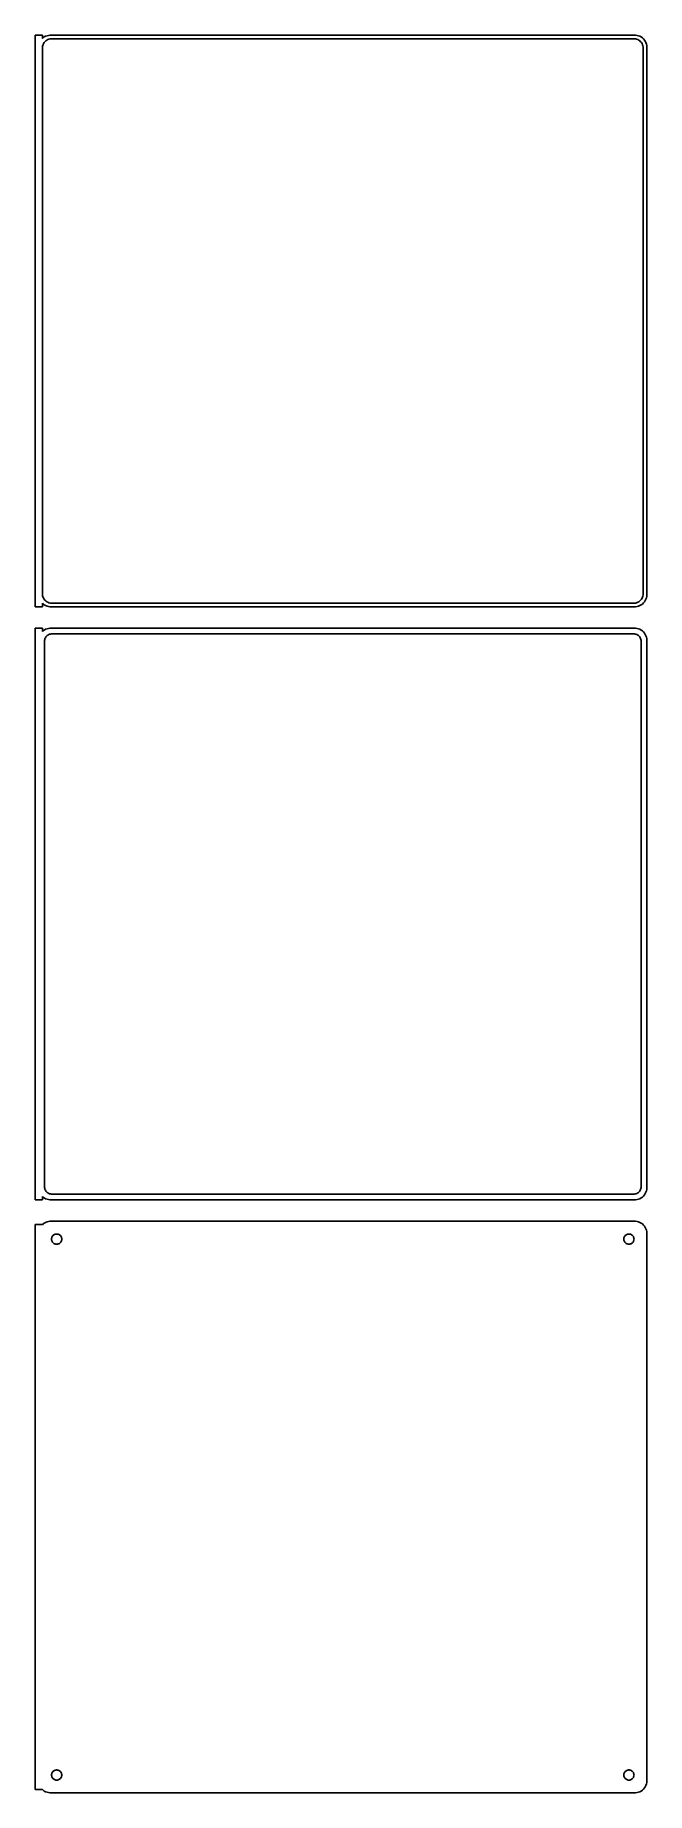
# Model space of a CAD drawing. Header units: metres. Extents: x -129 to 128, y 627 to 1365.
import ezdxf

# ---------------------------------------------------------------- set-up
doc = ezdxf.new("R2010")
doc.units = ezdxf.units.M

msp = doc.modelspace()

# ---------------------------------------------------------------- linework, layer by layer
for p, q in [((-126, 1364.99), (-129, 1364.99)), ((-129, 1364.99), (-129, 1125.01)), ((-126, 1363.56), (-126, 1364.99)), ((-125.687, 1363.85), (-126, 1363.56)), ((-126, 1359.5), (-125.968, 1360)), ((-126, 1130.5), (-126, 1359.5)), ((-125.968, 1360), (-125.874, 1360.49)), ((-125.874, 1360.49), (-125.719, 1360.97)), ((-125.719, 1360.97), (-125.505, 1361.43)), ((-125.179, 1364.22), (-125.687, 1363.85)), ((-125.505, 1361.43), (-125.236, 1361.85)), ((-125.236, 1361.85), (-124.916, 1362.24)), ((-124.629, 1364.52), (-125.179, 1364.22)), ((-124.916, 1362.24), (-124.55, 1362.58)), ((-124.045, 1364.76), (-124.629, 1364.52)), ((-124.55, 1362.58), (-124.143, 1362.88)), ((-124.143, 1362.88), (-123.703, 1363.12)), ((-123.437, 1364.91), (-124.045, 1364.76)), ((-123.703, 1363.12), (-123.236, 1363.3)), ((-122.814, 1364.99), (-123.437, 1364.91)), ((-123.236, 1363.3), (-122.75, 1363.43)), ((122.814, 1364.99), (-122.814, 1364.99)), ((-122.75, 1363.43), (-122.251, 1363.49)), ((-122.251, 1363.49), (122.251, 1363.49)), ((122.251, 1363.49), (122.75, 1363.43)), ((122.75, 1363.43), (123.236, 1363.3)), ((123.437, 1364.91), (122.814, 1364.99)), ((123.236, 1363.3), (123.703, 1363.12)), ((124.045, 1364.76), (123.437, 1364.91)), ((123.703, 1363.12), (124.143, 1362.88)), ((124.629, 1364.52), (124.045, 1364.76)), ((124.143, 1362.88), (124.55, 1362.58)), ((124.55, 1362.58), (124.916, 1362.24)), ((125.179, 1364.22), (124.629, 1364.52)), ((124.916, 1362.24), (125.236, 1361.85)), ((125.687, 1363.85), (125.179, 1364.22)), ((125.236, 1361.85), (125.505, 1361.43)), ((125.505, 1361.43), (125.719, 1360.97)), ((126.145, 1363.42), (125.687, 1363.85)), ((125.719, 1360.97), (125.874, 1360.49)), ((125.874, 1360.49), (125.968, 1360)), ((125.968, 1360), (126, 1359.5)), ((126, 1359.5), (126, 1130.5)), ((126.545, 1362.94), (126.145, 1363.42)), ((126.882, 1362.41), (126.545, 1362.94)), ((127.149, 1361.84), (126.882, 1362.41)), ((127.343, 1361.24), (127.149, 1361.84)), ((127.461, 1360.63), (127.343, 1361.24)), ((127.5, 1360), (127.461, 1360.63)), ((127.5, 1130), (127.5, 1360)), ((-125.968, 1130), (-126, 1130.5)), ((-125.874, 1129.51), (-125.968, 1130)), ((-125.719, 1129.03), (-125.874, 1129.51)), ((125.874, 1129.51), (125.719, 1129.03)), ((125.968, 1130), (125.874, 1129.51)), ((126, 1130.5), (125.968, 1130)), ((127.343, 1128.76), (127.461, 1129.37)), ((127.461, 1129.37), (127.5, 1130)), ((-129, 1125.01), (-126, 1125.01)), ((-126, 1126.44), (-125.687, 1126.15)), ((-126, 1125.01), (-126, 1126.44)), ((-125.505, 1128.57), (-125.719, 1129.03)), ((-125.687, 1126.15), (-125.179, 1125.78)), ((-125.236, 1128.15), (-125.505, 1128.57)), ((-124.916, 1127.76), (-125.236, 1128.15)), ((-125.179, 1125.78), (-124.629, 1125.48)), ((-124.55, 1127.42), (-124.916, 1127.76)), ((-124.629, 1125.48), (-124.045, 1125.24)), ((-124.143, 1127.12), (-124.55, 1127.42)), ((-123.703, 1126.88), (-124.143, 1127.12)), ((-124.045, 1125.24), (-123.437, 1125.09)), ((-123.236, 1126.7), (-123.703, 1126.88)), ((-123.437, 1125.09), (-122.814, 1125.01)), ((-122.75, 1126.57), (-123.236, 1126.7)), ((-122.814, 1125.01), (122.814, 1125.01)), ((-122.251, 1126.51), (-122.75, 1126.57)), ((122.251, 1126.51), (-122.251, 1126.51)), ((122.75, 1126.57), (122.251, 1126.51)), ((123.236, 1126.7), (122.75, 1126.57)), ((122.814, 1125.01), (123.437, 1125.09)), ((123.703, 1126.88), (123.236, 1126.7)), ((123.437, 1125.09), (124.045, 1125.24)), ((124.143, 1127.12), (123.703, 1126.88)), ((124.045, 1125.24), (124.629, 1125.48)), ((124.55, 1127.42), (124.143, 1127.12)), ((124.916, 1127.76), (124.55, 1127.42)), ((124.629, 1125.48), (125.179, 1125.78)), ((125.236, 1128.15), (124.916, 1127.76)), ((125.179, 1125.78), (125.687, 1126.15)), ((125.505, 1128.57), (125.236, 1128.15)), ((125.719, 1129.03), (125.505, 1128.57)), ((125.687, 1126.15), (126.145, 1126.58)), ((126.145, 1126.58), (126.545, 1127.06)), ((126.545, 1127.06), (126.882, 1127.59)), ((126.882, 1127.59), (127.149, 1128.16)), ((127.149, 1128.16), (127.343, 1128.76)), ((-126, 1115.98), (-129, 1115.98)), ((-129, 1115.98), (-129, 876.021)), ((-126, 1114.56), (-126, 1115.98)), ((-125.687, 1114.85), (-126, 1114.56)), ((-125.179, 1115.22), (-125.687, 1114.85)), ((-124.629, 1115.52), (-125.179, 1115.22)), ((-124.045, 1115.76), (-124.629, 1115.52)), ((-123.437, 1115.91), (-124.045, 1115.76)), ((-122.814, 1115.99), (-123.437, 1115.91)), ((122.814, 1115.99), (-122.814, 1115.99)), ((123.437, 1115.91), (122.814, 1115.99)), ((124.045, 1115.76), (123.437, 1115.91)), ((124.629, 1115.52), (124.045, 1115.76)), ((125.179, 1115.22), (124.629, 1115.52)), ((125.687, 1114.85), (125.179, 1115.22)), ((126.145, 1114.42), (125.687, 1114.85)), ((126.545, 1113.94), (126.145, 1114.42)), ((-125.113, 1110.5), (-125.088, 1110.89)), ((-125.113, 881.5), (-125.113, 1110.5)), ((-125.088, 1110.89), (-125.015, 1111.27)), ((-125.015, 1111.27), (-124.894, 1111.65)), ((-124.894, 1111.65), (-124.728, 1112)), ((-124.728, 1112), (-124.518, 1112.33)), ((-124.518, 1112.33), (-124.269, 1112.63)), ((-124.269, 1112.63), (-123.984, 1112.9)), ((-123.984, 1112.9), (-123.668, 1113.13)), ((-123.668, 1113.13), (-123.325, 1113.32)), ((-123.325, 1113.32), (-122.962, 1113.46)), ((-122.962, 1113.46), (-122.583, 1113.56)), ((-122.583, 1113.56), (-122.195, 1113.61)), ((-122.195, 1113.61), (122.195, 1113.61)), ((122.195, 1113.61), (122.583, 1113.56)), ((122.583, 1113.56), (122.962, 1113.46)), ((122.962, 1113.46), (123.325, 1113.32)), ((123.325, 1113.32), (123.668, 1113.13)), ((123.668, 1113.13), (123.984, 1112.9)), ((123.984, 1112.9), (124.269, 1112.63)), ((124.269, 1112.63), (124.518, 1112.33)), ((124.518, 1112.33), (124.728, 1112)), ((124.728, 1112), (124.894, 1111.65)), ((124.894, 1111.65), (125.015, 1111.27)), ((125.015, 1111.27), (125.088, 1110.89)), ((125.088, 1110.89), (125.113, 1110.5)), ((125.113, 1110.5), (125.113, 881.5)), ((126.882, 1113.41), (126.545, 1113.94)), ((127.149, 1112.84), (126.882, 1113.41)), ((127.343, 1112.24), (127.149, 1112.84)), ((127.461, 1111.63), (127.343, 1112.24)), ((127.5, 1111), (127.461, 1111.63)), ((127.5, 881), (127.5, 1111)), ((-125.088, 881.11), (-125.113, 881.5)), ((-125.015, 880.726), (-125.088, 881.11)), ((-124.894, 880.354), (-125.015, 880.726)), ((-124.728, 880), (-124.894, 880.354)), ((-124.518, 879.67), (-124.728, 880)), ((-124.269, 879.369), (-124.518, 879.67)), ((-123.984, 879.101), (-124.269, 879.369)), ((-123.668, 878.872), (-123.984, 879.101)), ((-123.325, 878.683), (-123.668, 878.872)), ((-122.962, 878.539), (-123.325, 878.683)), ((-122.583, 878.442), (-122.962, 878.539)), ((-122.195, 878.393), (-122.583, 878.442)), ((122.195, 878.393), (-122.195, 878.393)), ((122.583, 878.442), (122.195, 878.393)), ((122.962, 878.539), (122.583, 878.442)), ((123.325, 878.683), (122.962, 878.539)), ((123.668, 878.872), (123.325, 878.683)), ((123.984, 879.101), (123.668, 878.872)), ((124.269, 879.369), (123.984, 879.101)), ((124.518, 879.67), (124.269, 879.369)), ((124.728, 880), (124.518, 879.67)), ((124.894, 880.354), (124.728, 880)), ((125.015, 880.726), (124.894, 880.354)), ((125.088, 881.11), (125.015, 880.726)), ((125.113, 881.5), (125.088, 881.11)), ((126.545, 878.061), (126.882, 878.591)), ((126.882, 878.591), (127.149, 879.159)), ((127.149, 879.159), (127.343, 879.757)), ((127.343, 879.757), (127.461, 880.373)), ((127.461, 880.373), (127.5, 881)), ((-129, 876.021), (-126, 876.021)), ((-126, 876.021), (-126, 877.441)), ((-126, 877.441), (-125.687, 877.147)), ((-125.687, 877.147), (-125.179, 876.778)), ((-125.179, 876.778), (-124.629, 876.476)), ((-124.629, 876.476), (-124.045, 876.245)), ((-124.045, 876.245), (-123.437, 876.089)), ((-123.437, 876.089), (-122.814, 876.01)), ((-122.814, 876.01), (122.814, 876.01)), ((122.814, 876.01), (123.437, 876.089)), ((123.437, 876.089), (124.045, 876.245)), ((124.045, 876.245), (124.629, 876.476)), ((124.629, 876.476), (125.179, 876.778)), ((125.179, 876.778), (125.687, 877.147)), ((125.687, 877.147), (126.145, 877.577)), ((126.145, 877.577), (126.545, 878.061)), ((-126, 865.653), (-129, 865.653)), ((-129, 865.653), (-129, 628.347)), ((-125.687, 865.853), (-126, 865.559)), ((-126, 865.559), (-126, 865.653)), ((-125.179, 866.222), (-125.687, 865.853)), ((-124.629, 866.524), (-125.179, 866.222)), ((-124.045, 866.755), (-124.629, 866.524)), ((-123.437, 866.911), (-124.045, 866.755)), ((-122.814, 866.99), (-123.437, 866.911)), ((122.814, 866.99), (-122.814, 866.99)), ((123.437, 866.911), (122.814, 866.99)), ((124.045, 866.755), (123.437, 866.911)), ((124.629, 866.524), (124.045, 866.755)), ((125.179, 866.222), (124.629, 866.524)), ((125.687, 865.853), (125.179, 866.222)), ((126.145, 865.423), (125.687, 865.853)), ((126.545, 864.939), (126.145, 865.423)), ((126.882, 864.409), (126.545, 864.939)), ((127.149, 863.841), (126.882, 864.409)), ((127.343, 863.243), (127.149, 863.841)), ((-122.135, 859.5), (-122.118, 859.768)), ((-122.118, 859.232), (-122.135, 859.5)), ((-122.118, 859.768), (-122.068, 860.031)), ((-122.068, 858.969), (-122.118, 859.232)), ((-122.068, 860.031), (-121.985, 860.286)), ((-121.985, 858.714), (-122.068, 858.969)), ((-121.985, 860.286), (-121.871, 860.529)), ((-121.871, 858.471), (-121.985, 858.714)), ((-121.871, 860.529), (-121.727, 860.755)), ((-121.727, 858.245), (-121.871, 858.471)), ((-121.727, 860.755), (-121.557, 860.962)), ((-121.557, 858.038), (-121.727, 858.245)), ((-121.557, 860.962), (-121.361, 861.145)), ((-121.361, 857.855), (-121.557, 858.038)), ((-121.361, 861.145), (-121.144, 861.303)), ((-121.144, 857.697), (-121.361, 857.855)), ((-121.144, 861.303), (-120.909, 861.432)), ((-120.909, 857.568), (-121.144, 857.697)), ((-120.909, 861.432), (-120.66, 861.531)), ((-120.66, 857.469), (-120.909, 857.568)), ((-120.66, 861.531), (-120.4, 861.597)), ((-120.4, 857.403), (-120.66, 857.469)), ((-120.4, 861.597), (-120.134, 861.631)), ((-120.134, 857.369), (-120.4, 857.403)), ((-120.134, 861.631), (-119.866, 861.631)), ((-119.866, 857.369), (-120.134, 857.369)), ((-119.866, 861.631), (-119.6, 861.597)), ((-119.6, 857.403), (-119.866, 857.369)), ((-119.6, 861.597), (-119.34, 861.531)), ((-119.34, 857.469), (-119.6, 857.403)), ((-119.34, 861.531), (-119.091, 861.432)), ((-119.091, 857.568), (-119.34, 857.469)), ((-119.091, 861.432), (-118.856, 861.303)), ((-118.856, 857.697), (-119.091, 857.568)), ((-118.856, 861.303), (-118.639, 861.145)), ((-118.639, 857.855), (-118.856, 857.697)), ((-118.639, 861.145), (-118.443, 860.962)), ((-118.443, 858.038), (-118.639, 857.855)), ((-118.443, 860.962), (-118.273, 860.755)), ((-118.273, 858.245), (-118.443, 858.038)), ((-118.273, 860.755), (-118.129, 860.529)), ((-118.129, 858.471), (-118.273, 858.245)), ((-118.129, 860.529), (-118.015, 860.286)), ((-118.015, 858.714), (-118.129, 858.471)), ((-118.015, 860.286), (-117.932, 860.031)), ((-117.932, 858.969), (-118.015, 858.714)), ((-117.932, 860.031), (-117.882, 859.768)), ((-117.882, 859.232), (-117.932, 858.969)), ((-117.882, 859.768), (-117.865, 859.5)), ((-117.865, 859.5), (-117.882, 859.232)), ((117.865, 859.5), (117.882, 859.768)), ((117.882, 859.232), (117.865, 859.5)), ((117.882, 859.768), (117.932, 860.031)), ((117.932, 858.969), (117.882, 859.232)), ((117.932, 860.031), (118.015, 860.286)), ((118.015, 858.714), (117.932, 858.969)), ((118.015, 860.286), (118.129, 860.529)), ((118.129, 858.471), (118.015, 858.714)), ((118.129, 860.529), (118.273, 860.755)), ((118.273, 858.245), (118.129, 858.471)), ((118.273, 860.755), (118.443, 860.962)), ((118.443, 858.038), (118.273, 858.245)), ((118.443, 860.962), (118.639, 861.145)), ((118.639, 857.855), (118.443, 858.038)), ((118.639, 861.145), (118.856, 861.303)), ((118.856, 857.697), (118.639, 857.855)), ((118.856, 861.303), (119.091, 861.432)), ((119.091, 857.568), (118.856, 857.697)), ((119.091, 861.432), (119.34, 861.531)), ((119.34, 857.469), (119.091, 857.568)), ((119.34, 861.531), (119.6, 861.597)), ((119.6, 857.403), (119.34, 857.469)), ((119.6, 861.597), (119.866, 861.631)), ((119.866, 857.369), (119.6, 857.403)), ((119.866, 861.631), (120.134, 861.631)), ((120.134, 857.369), (119.866, 857.369)), ((120.134, 861.631), (120.4, 861.597)), ((120.4, 857.403), (120.134, 857.369)), ((120.4, 861.597), (120.66, 861.531)), ((120.66, 857.469), (120.4, 857.403)), ((120.66, 861.531), (120.909, 861.432)), ((120.909, 857.568), (120.66, 857.469)), ((120.909, 861.432), (121.144, 861.303)), ((121.144, 857.697), (120.909, 857.568)), ((121.144, 861.303), (121.361, 861.145)), ((121.361, 857.855), (121.144, 857.697)), ((121.361, 861.145), (121.557, 860.962)), ((121.557, 858.038), (121.361, 857.855)), ((121.557, 860.962), (121.727, 860.755)), ((121.727, 858.245), (121.557, 858.038)), ((121.727, 860.755), (121.871, 860.529)), ((121.871, 858.471), (121.727, 858.245)), ((121.871, 860.529), (121.985, 860.286)), ((121.985, 858.714), (121.871, 858.471)), ((121.985, 860.286), (122.068, 860.031)), ((122.068, 858.969), (121.985, 858.714)), ((122.068, 860.031), (122.118, 859.768)), ((122.118, 859.232), (122.068, 858.969)), ((122.118, 859.768), (122.135, 859.5)), ((122.135, 859.5), (122.118, 859.232)), ((127.461, 862.627), (127.343, 863.243)), ((127.5, 862), (127.461, 862.627)), ((127.5, 632), (127.5, 862)), ((-122.135, 634.5), (-122.118, 634.768)), ((-122.118, 634.768), (-122.068, 635.031)), ((-122.068, 635.031), (-121.985, 635.286)), ((-121.985, 635.286), (-121.871, 635.529)), ((-121.871, 635.529), (-121.727, 635.755)), ((-121.727, 635.755), (-121.557, 635.962)), ((-121.557, 635.962), (-121.361, 636.145)), ((-121.361, 636.145), (-121.144, 636.303)), ((-121.144, 636.303), (-120.909, 636.432)), ((-120.909, 636.432), (-120.66, 636.531)), ((-120.66, 636.531), (-120.4, 636.597)), ((-120.4, 636.597), (-120.134, 636.631)), ((-120.134, 636.631), (-119.866, 636.631)), ((-119.866, 636.631), (-119.6, 636.597)), ((-119.6, 636.597), (-119.34, 636.531)), ((-119.34, 636.531), (-119.091, 636.432)), ((-119.091, 636.432), (-118.856, 636.303)), ((-118.856, 636.303), (-118.639, 636.145)), ((-118.639, 636.145), (-118.443, 635.962)), ((-118.443, 635.962), (-118.273, 635.755)), ((-118.273, 635.755), (-118.129, 635.529)), ((-118.129, 635.529), (-118.015, 635.286)), ((-118.015, 635.286), (-117.932, 635.031)), ((-117.932, 635.031), (-117.882, 634.768)), ((-117.882, 634.768), (-117.865, 634.5)), ((117.865, 634.5), (117.882, 634.768)), ((117.882, 634.768), (117.932, 635.031)), ((117.932, 635.031), (118.015, 635.286)), ((118.015, 635.286), (118.129, 635.529)), ((118.129, 635.529), (118.273, 635.755)), ((118.273, 635.755), (118.443, 635.962)), ((118.443, 635.962), (118.639, 636.145)), ((118.639, 636.145), (118.856, 636.303)), ((118.856, 636.303), (119.091, 636.432)), ((119.091, 636.432), (119.34, 636.531)), ((119.34, 636.531), (119.6, 636.597)), ((119.6, 636.597), (119.866, 636.631)), ((119.866, 636.631), (120.134, 636.631)), ((120.134, 636.631), (120.4, 636.597)), ((120.4, 636.597), (120.66, 636.531)), ((120.66, 636.531), (120.909, 636.432)), ((120.909, 636.432), (121.144, 636.303)), ((121.144, 636.303), (121.361, 636.145)), ((121.361, 636.145), (121.557, 635.962)), ((121.557, 635.962), (121.727, 635.755)), ((121.727, 635.755), (121.871, 635.529)), ((121.871, 635.529), (121.985, 635.286)), ((121.985, 635.286), (122.068, 635.031)), ((122.068, 635.031), (122.118, 634.768)), ((122.118, 634.768), (122.135, 634.5)), ((-129, 628.347), (-126, 628.347)), ((-126, 628.347), (-126, 628.441)), ((-126, 628.441), (-125.687, 628.147)), ((-125.687, 628.147), (-125.179, 627.778)), ((-125.179, 627.778), (-124.629, 627.476)), ((-124.629, 627.476), (-124.045, 627.245)), ((-122.118, 634.232), (-122.135, 634.5)), ((-122.068, 633.969), (-122.118, 634.232)), ((-121.985, 633.714), (-122.068, 633.969)), ((-121.871, 633.471), (-121.985, 633.714)), ((-121.727, 633.245), (-121.871, 633.471)), ((-121.557, 633.038), (-121.727, 633.245)), ((-121.361, 632.855), (-121.557, 633.038)), ((-121.144, 632.697), (-121.361, 632.855)), ((-120.909, 632.568), (-121.144, 632.697)), ((-120.66, 632.469), (-120.909, 632.568)), ((-120.4, 632.403), (-120.66, 632.469)), ((-120.134, 632.369), (-120.4, 632.403)), ((-119.866, 632.369), (-120.134, 632.369)), ((-119.6, 632.403), (-119.866, 632.369)), ((-119.34, 632.469), (-119.6, 632.403)), ((-119.091, 632.568), (-119.34, 632.469)), ((-118.856, 632.697), (-119.091, 632.568)), ((-118.639, 632.855), (-118.856, 632.697)), ((-118.443, 633.038), (-118.639, 632.855)), ((-118.273, 633.245), (-118.443, 633.038)), ((-118.129, 633.471), (-118.273, 633.245)), ((-118.015, 633.714), (-118.129, 633.471)), ((-117.932, 633.969), (-118.015, 633.714)), ((-117.882, 634.232), (-117.932, 633.969)), ((-117.865, 634.5), (-117.882, 634.232)), ((117.882, 634.232), (117.865, 634.5)), ((117.932, 633.969), (117.882, 634.232)), ((118.015, 633.714), (117.932, 633.969)), ((118.129, 633.471), (118.015, 633.714)), ((118.273, 633.245), (118.129, 633.471)), ((118.443, 633.038), (118.273, 633.245)), ((118.639, 632.855), (118.443, 633.038)), ((118.856, 632.697), (118.639, 632.855)), ((119.091, 632.568), (118.856, 632.697)), ((119.34, 632.469), (119.091, 632.568)), ((119.6, 632.403), (119.34, 632.469)), ((119.866, 632.369), (119.6, 632.403)), ((120.134, 632.369), (119.866, 632.369)), ((120.4, 632.403), (120.134, 632.369)), ((120.66, 632.469), (120.4, 632.403)), ((120.909, 632.568), (120.66, 632.469)), ((121.144, 632.697), (120.909, 632.568)), ((121.361, 632.855), (121.144, 632.697)), ((121.557, 633.038), (121.361, 632.855)), ((121.727, 633.245), (121.557, 633.038)), ((121.871, 633.471), (121.727, 633.245)), ((121.985, 633.714), (121.871, 633.471)), ((122.068, 633.969), (121.985, 633.714)), ((122.118, 634.232), (122.068, 633.969)), ((122.135, 634.5), (122.118, 634.232)), ((124.045, 627.245), (124.629, 627.476)), ((124.629, 627.476), (125.179, 627.778)), ((125.179, 627.778), (125.687, 628.147)), ((125.687, 628.147), (126.145, 628.577)), ((126.145, 628.577), (126.545, 629.061)), ((126.545, 629.061), (126.882, 629.591)), ((126.882, 629.591), (127.149, 630.159)), ((127.149, 630.159), (127.343, 630.757)), ((127.343, 630.757), (127.461, 631.373)), ((127.461, 631.373), (127.5, 632)), ((-124.045, 627.245), (-123.437, 627.089)), ((-123.437, 627.089), (-122.814, 627.01)), ((-122.814, 627.01), (122.814, 627.01)), ((122.814, 627.01), (123.437, 627.089)), ((123.437, 627.089), (124.045, 627.245))]:
    msp.add_line(p, q)

doc.saveas('drawing.dxf')
